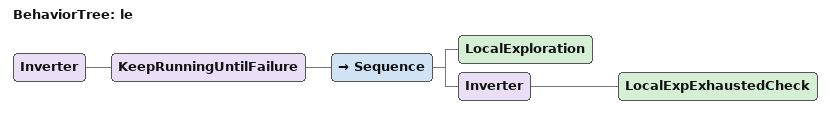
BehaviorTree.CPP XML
<?xml version="1.0" encoding="UTF-8"?>

<!-- When ticked:
Returns:
  RUNNING: If local planner needs triggering again (next iteration or failed iteration)
  SUCCESS: Local exploration exhausted
-->

<root BTCPP_format="4">
  <BehaviorTree ID="le">
    <Inverter>
      <KeepRunningUntilFailure>
        <Sequence>
          <LocalExploration/>
          <Inverter>
            <LocalExpExhaustedCheck/>
          </Inverter>
        </Sequence>
      </KeepRunningUntilFailure>
    </Inverter>
  </BehaviorTree>

</root>
